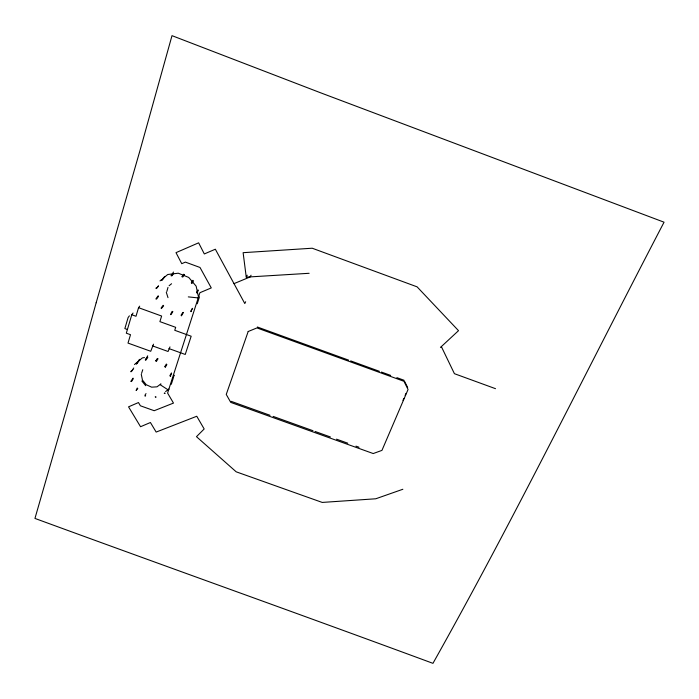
<?xml version="1.0" encoding="UTF-8"?>
<svg xmlns="http://www.w3.org/2000/svg" width="699" height="699" viewBox="0 0 699 699"><rect width="100%" height="100%" fill="white"/><g stroke="black" fill="none" stroke-linecap="round" stroke-linejoin="round"><path stroke-width="1.05" d="M166.851 291.474L167.987 287.411M133.055 313.03L131.779 314.742L126.318 333.196L130.503 334.707L128.004 343.087L150.739 351.282L153.5 344.179M139.704 306.136L138.551 307.682L135.999 316.271L131.779 314.742M145.654 395.8C144.396 397.32 145.069 393.965 146.056 393.677M169.979 346.896L168.048 351.483L152.417 345.848M171.29 384.301L173.579 377.198M197.24 303.759L199.451 296.892M141.556 373.362L142.771 369.719M173.474 272.042L171.176 275.895L172.88 273.527M147.69 355.808L145.34 360.081L147.078 357.372M402.982 400.387L403.839 398.395M405.123 395.407L405.97 393.406M245.664 301.741L244.799 303.549L215.344 249.211L204.318 253.955L198.63 242.824L175.999 252.654L181.749 263.68L185.375 262.116L200.01 267.472L211.273 287.918L199.897 292.715L167.603 393.083L173.483 403.087L154.191 410.715L140.403 405.787L138.463 402.545L128.546 406.844L140.551 426.722L150.425 422.511L156.157 432.069L196.768 416.255L204.169 428.976L196.471 436.674L236.201 471.825L322.23 502.424L375.765 498.78L402.851 489.265M251.055 275.214L250.207 276.909L233.999 283.637M309.133 273.292L246.249 277.127L247.228 275.196M173.911 376.184L174.427 375.241M171.613 373.624L170.137 376.245L170.739 375.966L169.953 375.555L171.438 372.934M166.878 364.555L165.287 367.272L165.392 366.477L164.763 366.722L166.362 364.004M192.068 308.766L190.801 311.623L191.412 311.501L191.08 310.863L192.627 308.311M158.044 358.736L156.462 361.304L156.122 360.518L155.746 361.042L157.327 358.473M137.284 387.98L136.122 390.479L137.799 388.522M198.079 289.884L196.62 292.234L197.433 292.671L196.795 292.977L198.254 290.618M183.522 312.383L181.434 315.861L181.067 315.232L182.78 312.497M133.221 378.832L131.491 381.54L130.792 381.444L133.037 378.15M147.804 357.268L146.074 359.985L145.366 359.426M193.448 280.928L191.849 283.401L191.963 282.545L191.308 282.815L192.915 280.343M172.871 311.579L171.072 314.55L170.451 314.611L172.137 311.317M133.727 367.989L131.543 371.326L130.844 371.265L130.975 371.833L132.985 369.474M139.241 359.767L136.41 364.1L136.078 363.489L136.943 363.663L139.774 359.338M184.51 274.48L182.736 277.084L182.387 276.254L181.985 276.813L183.767 274.209M163.636 305.874L161.32 308.582L161.137 307.988L163.103 305.297M158.42 296.472L156.585 299.05L155.868 298.954L158.236 295.738M173.632 273.414L171.937 275.773L171.211 275.188M164.335 276.918L161.853 280.299L161.521 279.644L162.413 279.827L164.894 276.446M158.49 285.708L156.742 288.093L156.008 288.032L156.139 288.643L158.28 286.398M129.402 315.834L128.109 317.564L124.859 328.574L127.41 329.5M440.431 347.447L458.518 330.671L417.093 286.843L312.217 248.224L243.121 252.68L246.249 277.119M134.479 364.537L142.343 357.914L144.457 357.547M160.019 280.902L161.556 279.626M163.094 278.351L167.725 274.515L178.271 273.204L188.721 277.433L196.148 286.162L198.49 297.084L197.992 297.905L188.302 296.883M169.097 285.734L171.57 283.742M165.611 391.571L168.896 389.063L168.363 390.033L160.386 384.861L160.936 383.9L156.995 386.827L151.604 387.167L146.266 384.73L142.456 380.064L141.259 374.271M231.194 401.348L270.059 415.302M273.126 416.403L313.012 430.724M315.057 431.458L330.391 436.962M336.534 439.164L347.779 443.201M355.957 446.145L359.024 447.246M168.966 348.583L185.244 354.463L191.168 336.228L174.75 330.295L175.685 327.333L159.905 321.627L161.626 316.044L138.551 307.682M257.354 327.001L348.635 360.142M350.68 360.885L379.4 371.309M381.453 372.06L390.68 375.407M396.831 377.643L404.013 380.247M495.512 388.679L454.42 373.685L441.357 346.59M164.789 392.882L165.113 393.476L164.248 393.301M141.862 381.007L145.68 385.691M404.468 381.156L407.657 387.517M166.292 292.269L167.996 297.652M155.903 396.77L155.877 397.408L155.187 396.866M96.165 302.763L70.817 393.983L34.95 518.422C167.507 567.011 300.518 614.412 432.952 663.342C514.281 518.588 587.265 369.369 664.05 222.195L320.518 92.766L171.998 35.658L140.123 150.049L96.165 302.763M248.189 331.501L226.249 394.437L230.766 402.406L373.214 453.546L381.951 450.383L408.059 389.483L403.952 381.287L256.961 327.927L248.189 331.501"/></g></svg>
